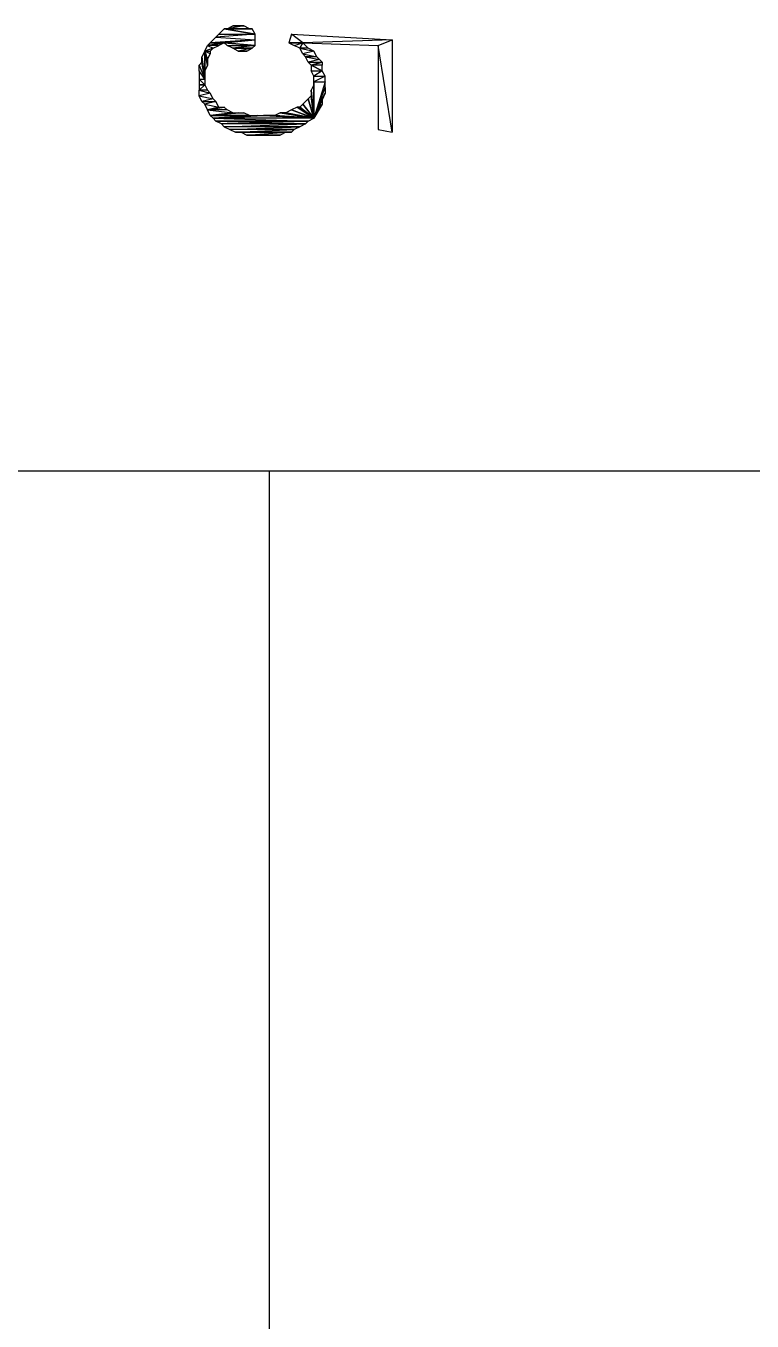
# Model space of a CAD drawing. Extents: x 0 to 7.8, y 0 to 11.
# Drawn here: x 1.463 to 2.111, y 1.374 to 2.53 of the extents above; entities that cross this region are included whole.
import ezdxf

# ---------------------------------------------------------------- set-up
doc = ezdxf.new("R2010")
doc.units = 0
doc.header["$MEASUREMENT"] = 0
doc.linetypes.add('AUSGEZOGEN', pattern=[0])
doc.layers.get('0').update_dxf_attribs({"linetype": 'AUSGEZOGEN'})

msp = doc.modelspace()

# ---------------------------------------------------------------- linework, layer by layer
for points in [[(1.635, 2.5225), (1.6675, 2.5225), (1.6675, 2.5225), (1.6325, 2.52), (1.635, 2.5225)], [(1.6675, 2.5225), (1.6325, 2.52), (1.6325, 2.52), (1.6675, 2.5175), (1.6675, 2.5225)], [(1.64, 2.5275), (1.635, 2.5225), (1.635, 2.5225), (1.6675, 2.5225), (1.64, 2.5275)], [(1.6625, 2.5275), (1.665, 2.5275), (1.665, 2.5275), (1.64, 2.5275), (1.6625, 2.5275)], [(1.665, 2.5275), (1.64, 2.5275), (1.64, 2.5275), (1.6675, 2.5225), (1.665, 2.5275), (1.665, 2.5275)], [(1.6425, 2.5275), (1.6625, 2.5275), (1.6625, 2.5275), (1.64, 2.5275), (1.6425, 2.5275), (1.6425, 2.5275)], [(1.6475, 2.53), (1.6575, 2.53), (1.6575, 2.53), (1.6425, 2.5275), (1.6475, 2.53)], [(1.6575, 2.53), (1.6425, 2.5275), (1.6425, 2.5275), (1.6625, 2.5275), (1.6575, 2.53)], [(1.6525, 2.53), (1.6475, 2.53), (1.6475, 2.53), (1.6575, 2.53), (1.6525, 2.53)], [(1.6525, 2.53), (1.6525, 2.53), (1.6525, 2.53), (1.6575, 2.53), (1.6525, 2.53), (1.6525, 2.53)], [(1.71, 2.515), (1.7, 2.5225), (1.7, 2.5225), (1.6975, 2.515), (1.71, 2.515), (1.71, 2.515)], [(1.79, 2.5175), (1.71, 2.515), (1.71, 2.515), (1.7, 2.5225), (1.79, 2.5175)], [(1.625, 2.5125), (1.63, 2.51), (1.63, 2.51), (1.6225, 2.5075), (1.625, 2.5125), (1.625, 2.5125)], [(1.63, 2.51), (1.6225, 2.5075), (1.6225, 2.5075), (1.6275, 2.5075), (1.63, 2.51), (1.63, 2.51)], [(1.64, 2.515), (1.635, 2.5125), (1.635, 2.5125), (1.625, 2.5125), (1.64, 2.515), (1.64, 2.515)], [(1.6275, 2.515), (1.64, 2.515), (1.64, 2.515), (1.625, 2.5125), (1.6275, 2.515), (1.6275, 2.515)], [(1.635, 2.5125), (1.625, 2.5125), (1.625, 2.5125), (1.63, 2.51), (1.635, 2.5125), (1.635, 2.5125)], [(1.6325, 2.52), (1.6675, 2.5175), (1.6675, 2.5175), (1.6275, 2.515), (1.6325, 2.52)], [(1.6675, 2.5175), (1.6275, 2.515), (1.6275, 2.515), (1.64, 2.515), (1.6675, 2.5175)], [(1.6675, 2.5175), (1.6275, 2.515), (1.6275, 2.515), (1.6675, 2.5175), (1.6675, 2.5175), (1.6675, 2.5175)], [(1.6675, 2.5175), (1.64, 2.515), (1.64, 2.515), (1.6675, 2.5125), (1.6675, 2.5175), (1.6675, 2.5175)], [(1.64, 2.515), (1.6425, 2.5125), (1.6425, 2.5125), (1.6675, 2.5125), (1.64, 2.515), (1.64, 2.515)], [(1.6425, 2.5125), (1.6675, 2.5125), (1.6675, 2.5125), (1.6475, 2.51), (1.6425, 2.5125), (1.6425, 2.5125)], [(1.6675, 2.5125), (1.6475, 2.51), (1.6475, 2.51), (1.665, 2.51), (1.6675, 2.5125), (1.6675, 2.5125)], [(1.6475, 2.51), (1.665, 2.51), (1.665, 2.51), (1.6525, 2.5075), (1.6475, 2.51)], [(1.6475, 2.51), (1.6475, 2.51), (1.6475, 2.51), (1.665, 2.51), (1.6475, 2.51), (1.6475, 2.51)], [(1.665, 2.51), (1.6525, 2.5075), (1.6525, 2.5075), (1.66, 2.5075), (1.665, 2.51)], [(1.6975, 2.515), (1.7025, 2.5125), (1.7025, 2.5125), (1.71, 2.515), (1.6975, 2.515)], [(1.7025, 2.5125), (1.71, 2.515), (1.71, 2.515), (1.7075, 2.51), (1.7025, 2.5125), (1.7025, 2.5125)], [(1.71, 2.515), (1.715, 2.51), (1.715, 2.51), (1.7075, 2.51), (1.71, 2.515)], [(1.715, 2.51), (1.7075, 2.51), (1.7075, 2.51), (1.72, 2.5075), (1.715, 2.51)], [(1.7075, 2.51), (1.72, 2.5075), (1.72, 2.5075), (1.71, 2.505), (1.7075, 2.51)], [(1.71, 2.515), (1.7775, 2.5125), (1.7775, 2.5125), (1.79, 2.5175), (1.71, 2.515)], [(1.7775, 2.5125), (1.79, 2.5175), (1.79, 2.5175), (1.79, 2.435), (1.7775, 2.5125), (1.7775, 2.5125)], [(1.7775, 2.5125), (1.7775, 2.4375), (1.7775, 2.4375), (1.79, 2.435), (1.7775, 2.5125), (1.7775, 2.5125)], [(1.6225, 2.5075), (1.62, 2.5025), (1.62, 2.5025), (1.6225, 2.4825), (1.6225, 2.5075), (1.6225, 2.5075)], [(1.6225, 2.4825), (1.62, 2.4975), (1.62, 2.4975), (1.62, 2.5025), (1.6225, 2.4825), (1.6225, 2.4825)], [(1.6275, 2.5075), (1.6275, 2.505), (1.6275, 2.505), (1.6225, 2.5075), (1.6275, 2.5075)], [(1.6275, 2.505), (1.6225, 2.5075), (1.6225, 2.5075), (1.625, 2.5), (1.6275, 2.505)], [(1.6225, 2.5075), (1.625, 2.5), (1.625, 2.5), (1.625, 2.495), (1.6225, 2.5075), (1.6225, 2.5075)], [(1.625, 2.495), (1.6225, 2.49), (1.6225, 2.49), (1.6225, 2.5075), (1.625, 2.495)], [(1.6225, 2.49), (1.6225, 2.5075), (1.6225, 2.5075), (1.6225, 2.485), (1.6225, 2.49)], [(1.6225, 2.5075), (1.6225, 2.485), (1.6225, 2.485), (1.6225, 2.4825), (1.6225, 2.5075), (1.6225, 2.5075)], [(1.6525, 2.5075), (1.66, 2.5075), (1.66, 2.5075), (1.6575, 2.5075), (1.6525, 2.5075), (1.6525, 2.5075)], [(1.72, 2.5075), (1.71, 2.505), (1.71, 2.505), (1.7225, 2.5025), (1.72, 2.5075)], [(1.71, 2.505), (1.7225, 2.5025), (1.7225, 2.5025), (1.7125, 2.5025), (1.71, 2.505)], [(1.7225, 2.5025), (1.7125, 2.5025), (1.7125, 2.5025), (1.725, 2.5), (1.7225, 2.5025)], [(1.7125, 2.5025), (1.725, 2.5), (1.725, 2.5), (1.715, 2.4975), (1.7125, 2.5025)], [(1.725, 2.5), (1.715, 2.4975), (1.715, 2.4975), (1.7275, 2.4975), (1.725, 2.5)], [(1.6175, 2.495), (1.6225, 2.4825), (1.6225, 2.4825), (1.62, 2.4975), (1.6175, 2.495)], [(1.6225, 2.4825), (1.6175, 2.49), (1.6175, 2.49), (1.6175, 2.495), (1.6225, 2.4825), (1.6225, 2.4825)], [(1.6175, 2.4825), (1.6225, 2.4825), (1.6225, 2.4825), (1.6175, 2.49), (1.6175, 2.4825)], [(1.715, 2.4975), (1.7275, 2.4975), (1.7275, 2.4975), (1.7175, 2.495), (1.715, 2.4975), (1.715, 2.4975)], [(1.7275, 2.4975), (1.7275, 2.495), (1.7275, 2.495), (1.7175, 2.495), (1.7275, 2.4975)], [(1.7175, 2.495), (1.7175, 2.49), (1.7175, 2.49), (1.7275, 2.49), (1.7175, 2.495)], [(1.7275, 2.495), (1.7175, 2.495), (1.7175, 2.495), (1.7275, 2.49), (1.7275, 2.495), (1.7275, 2.495)], [(1.7175, 2.49), (1.7275, 2.49), (1.7275, 2.49), (1.72, 2.485), (1.7175, 2.49)], [(1.7275, 2.49), (1.72, 2.485), (1.72, 2.485), (1.73, 2.485), (1.7275, 2.49)], [(1.6175, 2.4775), (1.6225, 2.4775), (1.6225, 2.4775), (1.6175, 2.4825), (1.6175, 2.4775)], [(1.6225, 2.4775), (1.6175, 2.4825), (1.6175, 2.4825), (1.6225, 2.4825), (1.6225, 2.4775)], [(1.625, 2.4725), (1.6175, 2.4725), (1.6175, 2.4725), (1.6225, 2.4775), (1.625, 2.4725)], [(1.6175, 2.4725), (1.6225, 2.4775), (1.6225, 2.4775), (1.6175, 2.4775), (1.6175, 2.4725), (1.6175, 2.4725)], [(1.72, 2.4775), (1.7175, 2.4725), (1.7175, 2.4725), (1.72, 2.4475), (1.72, 2.4775), (1.72, 2.4775)], [(1.72, 2.485), (1.73, 2.485), (1.73, 2.485), (1.72, 2.48), (1.72, 2.485)], [(1.73, 2.485), (1.72, 2.48), (1.72, 2.48), (1.73, 2.48), (1.73, 2.485)], [(1.72, 2.48), (1.72, 2.4775), (1.72, 2.4775), (1.72, 2.4475), (1.72, 2.48), (1.72, 2.48)], [(1.72, 2.4475), (1.73, 2.475), (1.73, 2.475), (1.73, 2.48), (1.72, 2.4475), (1.72, 2.4475)], [(1.72, 2.48), (1.73, 2.48), (1.73, 2.48), (1.72, 2.4475), (1.72, 2.48), (1.72, 2.48)], [(1.73, 2.47), (1.72, 2.4475), (1.72, 2.4475), (1.73, 2.475), (1.73, 2.47)], [(1.625, 2.4725), (1.6175, 2.4725), (1.6175, 2.4725), (1.6275, 2.47), (1.625, 2.4725)], [(1.6175, 2.4725), (1.6275, 2.47), (1.6275, 2.47), (1.6175, 2.4675), (1.6175, 2.4725), (1.6175, 2.4725)], [(1.6275, 2.47), (1.6175, 2.4675), (1.6175, 2.4675), (1.63, 2.465), (1.6275, 2.47)], [(1.6175, 2.4675), (1.63, 2.465), (1.63, 2.465), (1.62, 2.4625), (1.6175, 2.4675), (1.6175, 2.4675)], [(1.63, 2.465), (1.62, 2.4625), (1.62, 2.4625), (1.6325, 2.4625), (1.63, 2.465), (1.63, 2.465)], [(1.715, 2.465), (1.71, 2.46), (1.71, 2.46), (1.72, 2.4475), (1.715, 2.465), (1.715, 2.465)], [(1.7175, 2.4675), (1.715, 2.465), (1.715, 2.465), (1.72, 2.4475), (1.7175, 2.4675), (1.7175, 2.4675)], [(1.7175, 2.4725), (1.7175, 2.4675), (1.7175, 2.4675), (1.72, 2.4475), (1.7175, 2.4725), (1.7175, 2.4725)], [(1.72, 2.4475), (1.7275, 2.465), (1.7275, 2.465), (1.73, 2.47), (1.72, 2.4475), (1.72, 2.4475)], [(1.7275, 2.46), (1.72, 2.4475), (1.72, 2.4475), (1.7275, 2.465), (1.7275, 2.46)], [(1.62, 2.4625), (1.6325, 2.4625), (1.6325, 2.4625), (1.6225, 2.46), (1.62, 2.4625)], [(1.6325, 2.4625), (1.6225, 2.46), (1.6225, 2.46), (1.635, 2.4575), (1.6325, 2.4625), (1.6325, 2.4625)], [(1.6225, 2.46), (1.635, 2.4575), (1.635, 2.4575), (1.625, 2.455), (1.6225, 2.46), (1.6225, 2.46)], [(1.64, 2.4575), (1.6425, 2.455), (1.6425, 2.455), (1.625, 2.455), (1.64, 2.4575), (1.64, 2.4575)], [(1.64, 2.4575), (1.625, 2.455), (1.625, 2.455), (1.635, 2.4575), (1.64, 2.4575)], [(1.625, 2.455), (1.635, 2.4575), (1.635, 2.4575), (1.635, 2.4575), (1.625, 2.455), (1.625, 2.455)], [(1.6425, 2.455), (1.625, 2.455), (1.625, 2.455), (1.6475, 2.4525), (1.6425, 2.455)], [(1.625, 2.455), (1.6475, 2.4525), (1.6475, 2.4525), (1.6275, 2.45), (1.625, 2.455), (1.625, 2.455)], [(1.6575, 2.4525), (1.6275, 2.45), (1.6275, 2.45), (1.6625, 2.45), (1.6575, 2.4525), (1.6575, 2.4525)], [(1.6525, 2.4525), (1.6575, 2.4525), (1.6575, 2.4525), (1.6275, 2.45), (1.6525, 2.4525), (1.6525, 2.4525)], [(1.6475, 2.4525), (1.6525, 2.4525), (1.6525, 2.4525), (1.6275, 2.45), (1.6475, 2.4525), (1.6475, 2.4525)], [(1.69, 2.4525), (1.685, 2.45), (1.685, 2.45), (1.72, 2.4475), (1.69, 2.4525), (1.69, 2.4525)], [(1.695, 2.4525), (1.69, 2.4525), (1.69, 2.4525), (1.72, 2.4475), (1.695, 2.4525), (1.695, 2.4525)], [(1.7, 2.455), (1.695, 2.4525), (1.695, 2.4525), (1.72, 2.4475), (1.7, 2.455), (1.7, 2.455)], [(1.705, 2.4575), (1.7, 2.455), (1.7, 2.455), (1.72, 2.4475), (1.705, 2.4575), (1.705, 2.4575)], [(1.7075, 2.4575), (1.705, 2.4575), (1.705, 2.4575), (1.72, 2.4475), (1.7075, 2.4575), (1.7075, 2.4575)], [(1.71, 2.46), (1.7075, 2.4575), (1.7075, 2.4575), (1.72, 2.4475), (1.71, 2.46), (1.71, 2.46)], [(1.72, 2.4475), (1.725, 2.4575), (1.725, 2.4575), (1.7275, 2.46), (1.72, 2.4475), (1.72, 2.4475)], [(1.7225, 2.4525), (1.72, 2.4475), (1.72, 2.4475), (1.725, 2.4575), (1.7225, 2.4525)], [(1.63, 2.4475), (1.6625, 2.45), (1.6625, 2.45), (1.6275, 2.45), (1.63, 2.4475), (1.63, 2.4475)], [(1.675, 2.45), (1.72, 2.4475), (1.72, 2.4475), (1.63, 2.4475), (1.675, 2.45)], [(1.67, 2.45), (1.675, 2.45), (1.675, 2.45), (1.63, 2.4475), (1.67, 2.45), (1.67, 2.45)], [(1.67, 2.45), (1.63, 2.4475), (1.63, 2.4475), (1.6625, 2.45), (1.67, 2.45)], [(1.72, 2.4475), (1.63, 2.4475), (1.63, 2.4475), (1.715, 2.445), (1.72, 2.4475)], [(1.63, 2.4475), (1.715, 2.445), (1.715, 2.445), (1.6325, 2.445), (1.63, 2.4475), (1.63, 2.4475)], [(1.7125, 2.4425), (1.6375, 2.4425), (1.6375, 2.4425), (1.6325, 2.445), (1.7125, 2.4425), (1.7125, 2.4425)], [(1.715, 2.445), (1.715, 2.445), (1.715, 2.445), (1.6325, 2.445), (1.715, 2.445)], [(1.715, 2.445), (1.6325, 2.445), (1.6325, 2.445), (1.7125, 2.4425), (1.715, 2.445)], [(1.6325, 2.445), (1.7125, 2.4425), (1.7125, 2.4425), (1.6325, 2.445), (1.6325, 2.445), (1.6325, 2.445)], [(1.64, 2.44), (1.7125, 2.4425), (1.7125, 2.4425), (1.6375, 2.4425), (1.64, 2.44)], [(1.7075, 2.44), (1.64, 2.44), (1.64, 2.44), (1.7125, 2.4425), (1.7075, 2.44)], [(1.645, 2.4375), (1.7075, 2.44), (1.7075, 2.44), (1.64, 2.44), (1.645, 2.4375)], [(1.7025, 2.4375), (1.645, 2.4375), (1.645, 2.4375), (1.7075, 2.44), (1.7025, 2.4375)], [(1.68, 2.45), (1.675, 2.45), (1.675, 2.45), (1.72, 2.4475), (1.68, 2.45), (1.68, 2.45)], [(1.685, 2.45), (1.68, 2.45), (1.68, 2.45), (1.72, 2.4475), (1.685, 2.45), (1.685, 2.45)], [(1.65, 2.435), (1.7025, 2.4375), (1.7025, 2.4375), (1.645, 2.4375), (1.65, 2.435)], [(1.7, 2.435), (1.65, 2.435), (1.65, 2.435), (1.7025, 2.4375), (1.7, 2.435)], [(1.655, 2.435), (1.7, 2.435), (1.7, 2.435), (1.65, 2.435), (1.655, 2.435)], [(1.66, 2.4325), (1.695, 2.435), (1.695, 2.435), (1.655, 2.435), (1.66, 2.4325)], [(1.695, 2.435), (1.655, 2.435), (1.655, 2.435), (1.7, 2.435), (1.695, 2.435)], [(1.69, 2.4325), (1.66, 2.4325), (1.66, 2.4325), (1.695, 2.435), (1.69, 2.4325)], [(1.665, 2.4325), (1.69, 2.4325), (1.69, 2.4325), (1.66, 2.4325), (1.665, 2.4325)], [(1.67, 2.4325), (1.685, 2.4325), (1.685, 2.4325), (1.665, 2.4325), (1.67, 2.4325)], [(1.685, 2.4325), (1.665, 2.4325), (1.665, 2.4325), (1.69, 2.4325), (1.685, 2.4325)], [(1.6775, 2.4325), (1.6775, 2.4325), (1.6775, 2.4325), (1.67, 2.4325), (1.6775, 2.4325)], [(1.6775, 2.4325), (1.67, 2.4325), (1.67, 2.4325), (1.685, 2.4325), (1.6775, 2.4325)], [(2.3375, 2.1325), (0.295, 2.1325)], [(1.68, 2.1325), (1.68, 0.3075)]]:
    msp.add_lwpolyline(points)

doc.saveas('drawing.dxf')
